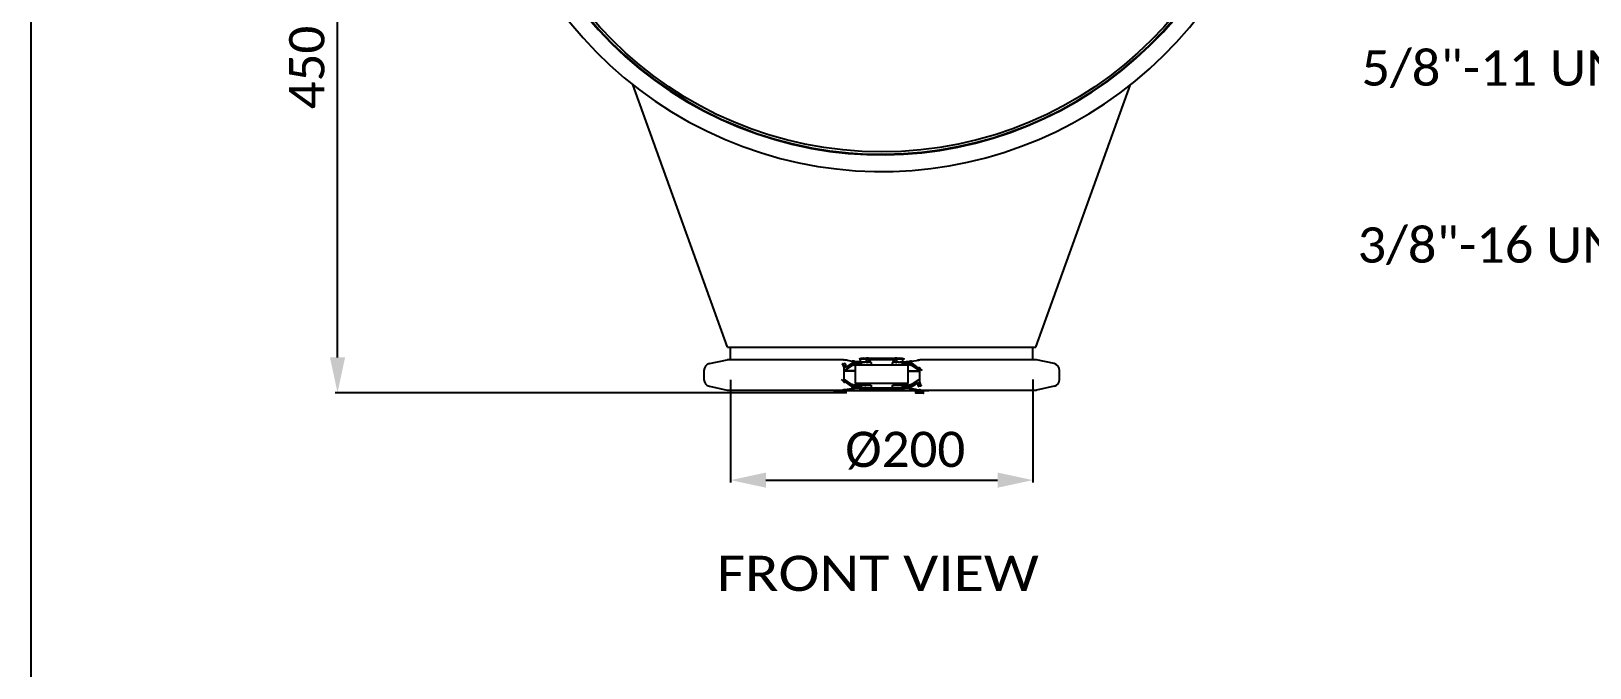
# Model space of a CAD drawing. Header units: millimetres. Extents: x 374 to 5899, y -2909 to 2000.
# Drawn here: x 376 to 1407, y 931 to 1351 of the extents above; entities that cross this region are included whole.
import ezdxf
from ezdxf.enums import TextEntityAlignment as Align

# ---------------------------------------------------------------- set-up
doc = ezdxf.new("R2010")
doc.units = ezdxf.units.MM
doc.header["$LTSCALE"] = 154
doc.header["$PDMODE"] = 3
doc.header["$PDSIZE"] = 8
doc.layers.get('0').update_dxf_attribs({"linetype": 'CONTINUOUS'})
doc.layers.get('Defpoints').update_dxf_attribs({"linetype": 'CONTINUOUS'})
doc.layers.add('02___PRT_ALL_AXES', color=7, linetype='CONTINUOUS')
doc.layers.add('03___PRT_ALL_CURVES', color=7, linetype='CONTINUOUS')
doc.styles.get("Standard").update_dxf_attribs({"font": 'calibri.ttf'})
doc.dimstyles.new('DIMSTYLE_1', dxfattribs={"dimtxt": 23.333333, "dimasz": 23.333333, "dimexe": 1.5, "dimexo": 1, "dimgap": 0.875, "dimtad": 1, "dimdsep": 46, "dimtxsty": 'Standard', "dimblk": '_FILLED', "dimblk1": '_FILLED', "dimblk2": '_FILLED', "dimcen": 0.09, "dimazin": 2, "dimtp": 0.01, "dimtm": 0.01, "dimtfac": 1, "dimtofl": 0, "dimtmove": 0, "dimatfit": 3, "dimldrblk": '_FILLED', "dimfxl": 1, "dimtolj": 1, "dimarcsym": 0})
doc.dimstyles.new('DIMSTYLE_2', dxfattribs={"dimtxt": 23.333333, "dimasz": 23.333333, "dimexe": 1.5, "dimexo": 1, "dimtad": 1, "dimdec": 0, "dimdsep": 46, "dimtxsty": 'Standard', "dimblk": '_FILLED', "dimblk1": '_FILLED', "dimblk2": '_FILLED', "dimcen": 0.09, "dimazin": 2, "dimtp": 0.01, "dimtm": 0.01, "dimtfac": 1, "dimtdec": 0, "dimtofl": 0, "dimtmove": 0, "dimatfit": 1, "dimldrblk": '_FILLED', "dimfxl": 1, "dimtolj": 1, "dimarcsym": 0})

# ---------------------------------------------------------------- blocks, each defined once
blk = doc.blocks.new('_FILLED')
at = {"color": 0, "linetype": 'ByBlock'}
blk.add_solid([(0, 0), (-1, 0.214), (-1, -0.214)], dxfattribs=at)
blk = doc.blocks.new('*D2')
at = {"color": 0, "linetype": 'Continuous', "lineweight": -2}
for p in [(1127.1, 1741.3), (1240.8, 1780.4)]:
    blk.add_line(p, (1161, 1780.4), dxfattribs=at)
at = {"color": 0, "linetype": 'Continuous'}
for p, q in [((938.2, 1523.6), (938.4, 1523.6)), ((938.3, 1523.5), (938.3, 1523.7))]:
    blk.add_line(p, q, dxfattribs=at)
at = {"layer": 'Defpoints', "color": 0}
for p in [(1111.8, 1723.7), (764.7, 1323.5)]:
    blk.add_point(p, dxfattribs=at)
at = {"color": 0, "linetype": 'ByBlock', "lineweight": -2, "xscale": 23.3333333333, "yscale": 23.3333333333, "zscale": 23.3333333333, "rotation": 229.064636667102}
blk.add_blockref('_FILLED', (1111.8, 1723.7), dxfattribs=at)
at = {"color": 0, "insert": (1163.6, 1812.2), "char_height": 23.33, "attachment_point": 1, "line_spacing_factor": 0.9}
blk.add_mtext('\\A1;%%c530', dxfattribs=at)
blk = doc.blocks.new('*D5')
at = {"color": 0, "linetype": 'Continuous', "lineweight": -2}
for p, q in [((838.3, 1121), (838.3, 1053.1)), ((1038.3, 1121.2), (1038.3, 1053.1)), ((861.6, 1054.6), (1014.9, 1054.6))]:
    blk.add_line(p, q, dxfattribs=at)
at = {"layer": 'Defpoints', "color": 0}
for p in [(838.3, 1122), (1038.3, 1122.2), (1038.3, 1054.6)]:
    blk.add_point(p, dxfattribs=at)
at = {"color": 0, "linetype": 'ByBlock', "lineweight": -2, "xscale": 23.3333333333, "yscale": 23.3333333333, "zscale": 23.3333333333, "rotation": 180}
blk.add_blockref('_FILLED', (838.3, 1054.6), dxfattribs=at)
at = {"color": 0, "linetype": 'ByBlock', "lineweight": -2, "xscale": 23.3333333333, "yscale": 23.3333333333, "zscale": 23.3333333333}
blk.add_blockref('_FILLED', (1038.3, 1054.6), dxfattribs=at)
at = {"color": 0, "insert": (953.8, 1086.6), "char_height": 23.33, "attachment_point": 2, "line_spacing_factor": 0.9}
blk.add_mtext('\\A1;%%c200', dxfattribs=at)
blk = doc.blocks.new('*D8')
at = {"color": 0, "linetype": 'Continuous', "lineweight": -2}
for p, q in [((641.3, 1561.6), (576.8, 1561.6)), ((578.3, 1135.7), (578.3, 1538.3)), ((911.3, 1112.4), (576.8, 1112.4))]:
    blk.add_line(p, q, dxfattribs=at)
at = {"layer": 'Defpoints', "color": 0}
for p in [(578.3, 1561.6), (642.3, 1561.6), (912.3, 1112.4)]:
    blk.add_point(p, dxfattribs=at)
at = {"color": 0, "linetype": 'ByBlock', "lineweight": -2, "xscale": 23.3333333333, "yscale": 23.3333333333, "zscale": 23.3333333333}
for p, rotation in [((578.3, 1561.6), 90), ((578.3, 1112.4), 270)]:
    blk.add_blockref('_FILLED', p, dxfattribs=dict(at, rotation=rotation))
at = {"color": 0, "insert": (546.3, 1327.4), "char_height": 23.333, "attachment_point": 2, "rotation": 90, "line_spacing_factor": 0.9}
blk.add_mtext('\\A1;\\A1;450', dxfattribs=at)

msp = doc.modelspace()

# ---------------------------------------------------------------- linework, layer by layer
at = {"color": 0, "linetype": 'Continuous'}
for p, q in [((836.279, 1142.59), (773.689, 1316.182)), ((1040.279, 1142.59), (1102.869, 1316.181)), ((824.291, 1131.657), (835.935, 1134.219)), ((909.772, 1134.219), (835.935, 1134.219)), ((836.279, 1142.59), (1040.279, 1142.59)), ((929.801, 1134.038), (928.385, 1134.49)), ((929.524, 1135.278), (947.034, 1135.278)), ((946.757, 1134.038), (929.801, 1134.038)), ((929.801, 1132.55), (929.801, 1134.038)), ((946.757, 1134.038), (948.173, 1134.49)), ((946.757, 1132.547), (946.757, 1134.038)), ((1040.623, 1134.219), (966.851, 1134.219)), ((1052.268, 1131.657), (1040.623, 1134.219)), ((820.679, 1127.165), (820.679, 1121.148)), ((918.63, 1130.417), (913.305, 1126.956)), ((913.306, 1126.956), (918.544, 1130.686)), ((913.306, 1127.165), (913.306, 1128.662)), ((913.306, 1121.148), (913.306, 1127.165)), ((918.424, 1131.898), (914.442, 1129.38)), ((915.43, 1133.878), (918.73, 1133.348)), ((918.757, 1130.774), (918.696, 1130.761)), ((919.284, 1133.274), (919.325, 1133.269)), ((919.284, 1133.274), (919.304, 1133.219)), ((919.304, 1133.219), (919.325, 1133.269)), ((920.278, 1132.457), (920.396, 1132.456)), ((920.285, 1133.191), (924.279, 1132.925)), ((920.316, 1131.655), (920.345, 1131.942)), ((920.38, 1132.291), (920.345, 1131.942)), ((920.38, 1132.291), (920.345, 1131.943)), ((923.431, 1130.856), (920.349, 1130.856)), ((920.38, 1132.291), (920.396, 1132.456)), ((920.396, 1132.456), (923.431, 1132.456)), ((955.779, 1130.69), (920.779, 1130.69)), ((920.779, 1130.69), (920.779, 1118.49)), ((926.314, 1132.477), (925.34, 1132.467)), ((926.793, 1132.481), (926.314, 1132.477)), ((927.216, 1132.485), (926.793, 1132.481)), ((929.485, 1132.572), (928.279, 1132.957)), ((928.946, 1130.844), (928.279, 1130.844)), ((928.395, 1132.648), (928.285, 1132.656)), ((928.57, 1132.636), (928.395, 1132.648)), ((930.736, 1132.895), (930.828, 1132.541)), ((931.306, 1132.456), (931.304, 1132.457)), ((931.304, 1130.857), (931.306, 1130.856)), ((931.306, 1132.456), (931.306, 1130.856)), ((945.306, 1130.856), (945.306, 1132.456)), ((945.726, 1132.541), (945.823, 1132.895)), ((947.06, 1132.567), (948.279, 1132.957)), ((948.279, 1130.844), (947.612, 1130.844)), ((948.308, 1132.492), (948.038, 1132.493)), ((948.039, 1130.893), (948.306, 1130.892)), ((948.267, 1132.652), (948.054, 1132.637)), ((950.298, 1132.477), (949.755, 1132.482)), ((949.757, 1130.882), (950.296, 1130.877)), ((950.296, 1130.877), (951.308, 1130.867)), ((951.308, 1132.467), (950.298, 1132.477)), ((952.279, 1132.921), (956.346, 1133.193)), ((953.216, 1132.456), (956.282, 1132.456)), ((956.136, 1130.856), (953.216, 1130.856)), ((955.779, 1118.49), (955.779, 1130.69)), ((957.299, 1133.269), (957.305, 1133.256)), ((957.303, 1133.256), (957.302, 1133.27)), ((957.893, 1133.337), (962.883, 1134.024)), ((958.041, 1130.38), (963.306, 1126.956)), ((958.07, 1131.093), (963.306, 1126.956)), ((958.137, 1131.844), (962.17, 1128.864)), ((963.306, 1127.165), (963.306, 1121.148)), ((1055.879, 1121.148), (1055.879, 1127.165)), ((824.291, 1116.656), (835.935, 1114.094)), ((835.935, 1114.094), (924.409, 1114.094)), ((906.311, 1114.094), (906.311, 1113.551)), ((969.307, 1113.551), (906.311, 1113.551)), ((909.811, 1112.401), (909.811, 1113.501)), ((918.573, 1117.933), (913.305, 1121.356)), ((918.544, 1117.22), (913.306, 1121.356)), ((918.715, 1114.976), (913.722, 1114.289)), ((918.477, 1116.469), (914.442, 1119.449)), ((914.811, 1112.401), (914.811, 1113.501)), ((919.068, 1115.643), (918.93, 1115.801)), ((919.31, 1115.044), (919.304, 1115.057)), ((919.305, 1115.057), (919.307, 1115.043)), ((924.279, 1115.388), (920.263, 1115.12)), ((923.398, 1115.856), (920.332, 1115.856)), ((920.479, 1117.456), (923.398, 1117.456)), ((955.779, 1118.49), (920.779, 1118.49)), ((926.315, 1117.436), (925.307, 1117.446)), ((925.307, 1115.846), (926.315, 1115.836)), ((926.858, 1117.43), (926.315, 1117.436)), ((926.315, 1115.836), (926.86, 1115.83)), ((926.86, 1115.83), (927.252, 1115.827)), ((934.684, 1114.094), (928.149, 1114.094)), ((948.279, 1115.34), (928.279, 1115.34)), ((928.294, 1115.658), (928.556, 1115.676)), ((928.306, 1115.821), (928.574, 1115.82)), ((928.574, 1117.42), (928.309, 1117.421)), ((931.286, 1115.855), (931.304, 1115.856)), ((931.3, 1115.856), (931.304, 1115.856)), ((931.306, 1117.456), (931.304, 1117.456)), ((931.304, 1115.856), (931.306, 1115.856)), ((931.306, 1117.456), (931.306, 1115.856)), ((934.694, 1115.34), (934.684, 1114.094)), ((934.689, 1114.751), (941.822, 1114.751)), ((941.827, 1114.094), (941.817, 1115.34)), ((948.409, 1114.094), (941.827, 1114.094)), ((945.307, 1115.856), (945.307, 1117.456)), ((945.307, 1115.856), (945.308, 1115.856)), ((948.042, 1115.677), (948.215, 1115.665)), ((948.215, 1115.665), (948.276, 1115.661)), ((949.394, 1115.828), (949.822, 1115.832)), ((949.822, 1115.832), (950.299, 1115.836)), ((950.299, 1115.836), (951.275, 1115.846)), ((952.149, 1114.094), (1040.623, 1114.094)), ((956.324, 1115.122), (952.279, 1115.392)), ((953.183, 1117.456), (956.266, 1117.456)), ((956.218, 1115.856), (953.183, 1115.856)), ((956.235, 1116.022), (956.218, 1115.856)), ((956.337, 1115.856), (956.218, 1115.856)), ((956.235, 1116.022), (956.269, 1116.37)), ((956.235, 1116.022), (956.27, 1116.37)), ((956.299, 1116.658), (956.269, 1116.37)), ((957.305, 1115.094), (957.284, 1115.044)), ((957.324, 1115.039), (957.284, 1115.044)), ((957.324, 1115.039), (957.305, 1115.094)), ((957.857, 1117.539), (957.918, 1117.552)), ((961.176, 1114.435), (957.878, 1114.964)), ((957.984, 1117.896), (963.306, 1121.356)), ((963.306, 1121.356), (958.07, 1117.627)), ((958.19, 1116.415), (962.171, 1118.933)), ((961.557, 1113.401), (961.557, 1113.551)), ((963.306, 1121.148), (963.306, 1119.651)), ((965.057, 1113.401), (965.057, 1113.551)), ((969.307, 1114.094), (969.307, 1113.551)), ((1052.268, 1116.656), (1040.623, 1114.094)), ((914.761, 1112.351), (909.861, 1112.351)), ((960.807, 1112.201), (960.807, 1113.301)), ((960.857, 1113.351), (965.757, 1113.351)), ((965.757, 1112.151), (960.857, 1112.151)), ((965.807, 1112.201), (965.807, 1113.301))]:
    msp.add_line(p, q, dxfattribs=at)
msp.add_lwpolyline([(375.672, 2000.09), (2989.56, 2000.09), (2989.56, -396.871), (375.672, -396.871)], close=True)
for centre, radius, start, end in [((938.279, 1523.59), 264.9, 156.628461, 146.232064), ((938.279, 1523.59), 253.867, 153.236096, 149.624428), ((938.279, 1523.59), 253.5, 153.238714, 149.621811), ((913.648, 1139.981), 5.947, 264.080402, 269.107985), ((962.92, 1139.994), 5.966, 271.44588, 276.027773), ((825.279, 1127.165), 4.6, 102.410736, 180), ((913.954, 1130.3), 1.905, 147.158134, 149.465777), ((913.919, 1130.323), 1.863, 147.154054, 149.147444), ((913.703, 1130.464), 1.605, 142.791046, 147.212238), ((913.736, 1130.442), 1.645, 143.625115, 147.189921), ((913.594, 1130.545), 1.47, 142.732656, 143.573381), ((913.505, 1130.613), 1.358, 139.905287, 142.746034), ((913.5, 1130.617), 1.351, 139.903996, 142.760045), ((913.363, 1130.733), 1.171, 136.273684, 139.920605), ((913.368, 1130.729), 1.178, 136.402054, 139.916308), ((913.291, 1130.801), 1.073, 135.398084, 136.363), ((913.254, 1130.837), 1.021, 133.37277, 136.251687), ((913.249, 1130.843), 1.013, 133.40094, 135.407608), ((912.609, 1136.349), 4.77, 269.319976, 271.571579), ((912.609, 1136.363), 4.784, 271.5695, 273.494819), ((912.609, 1136.363), 4.784, 271.570944, 273.491953), ((912.609, 1136.36), 4.781, 273.49437, 275.565176), ((912.609, 1136.361), 4.783, 273.491744, 274.853154), ((912.61, 1136.354), 4.776, 274.853248, 275.562886), ((912.613, 1136.327), 4.749, 275.559946, 278.903411), ((912.61, 1136.347), 4.769, 275.565579, 276.349173), ((912.613, 1136.321), 4.742, 276.347302, 278.907174), ((912.621, 1136.271), 4.691, 278.907862, 280.773787), ((912.621, 1136.27), 4.691, 278.905507, 280.771701), ((912.645, 1136.151), 4.569, 280.756511, 286.083971), ((912.646, 1136.15), 4.568, 280.754431, 286.080033), ((913.652, 1131.39), 0.452, 51.601855, 55.056547), ((900.846, 1128.985), 13.601, 1.664788, 5.056859), ((907.759, 1148.721), 19.919, 302.373888, 303.125966), ((892.632, 1170.425), 47.714, 303.01632, 303.267609), ((919.574, 1131.738), 0.978, 158.878084, 162.015871), ((919.581, 1131.736), 0.985, 157.385059, 158.881971), ((919.578, 1131.737), 0.981, 157.405638, 158.904701), ((919.592, 1131.731), 0.997, 154.496788, 157.380873), ((919.575, 1131.738), 0.978, 154.456107, 157.395293), ((919.596, 1131.729), 1.002, 153.059958, 154.499786), ((919.59, 1131.731), 0.995, 153.011683, 154.462025), ((919.597, 1131.727), 1.003, 150.039706, 153.009414), ((919.582, 1131.736), 0.985, 150.043971, 153.06721), ((919.599, 1131.726), 1.005, 148.617456, 150.04166), ((919.561, 1131.748), 0.961, 148.551389, 150.038019), ((926.985, 1093.072), 38.59, 101.836948, 102.310661), ((924.372, 1105.617), 25.775, 101.004409, 101.873697), ((924.791, 1178.014), 45.078, 262.708701, 262.983295), ((920.061, 1129.852), 2.607, 98.479181, 105.745274), ((920.035, 1130.001), 2.456, 89.715728, 98.413409), ((922.965, 1141.821), 9.799, 251.246255, 251.572277), ((917.459, 1125.991), 6.963, 69.756826, 70.21147), ((920.322, 1197.883), 67.027, 269.654433, 269.774765), ((920.383, 1195.327), 62.871, 269.694693, 269.904177), ((920.346, 1204.486), 73.629, 269.776591, 270.002435), ((932.035, 1130.589), 11.767, 175.454859, 177.667859), ((932.536, 1130.497), 12.274, 175.026018, 175.268381), ((930.661, 1130.685), 10.389, 175.165639, 175.382826), ((931.466, 1130.591), 11.199, 174.547385, 175.029174), ((792.011, 1144.915), 128.988, 354.227778, 354.383471), ((983.483, 1126.001), 63.416, 174.1572, 174.30722), ((923.849, 1121.376), 9.47, 92.537379, 95.165266), ((929.226, 890.937), 241.557, 90.253332, 90.476885), ((928.851, 968.555), 163.937, 90.09575, 90.242295), ((929.305, 1132.344), 1.54, 5.193739, 7.328816), ((947.232, 1132.347), 1.519, 172.672854, 174.888027), ((947.537, 1311.497), 178.936, 270.404351, 270.886945), ((956.148, 1199.624), 68.768, 269.990279, 270.453192), ((956.319, 1161.069), 28.612, 269.925759, 270.341271), ((953.145, 1180.753), 47.668, 273.849913, 274.262259), ((953.607, 1174.268), 41.167, 273.814608, 274.292234), ((954.341, 1164.39), 31.262, 274.306041, 274.710868), ((954.392, 1163.707), 30.576, 274.306831, 274.720609), ((956.708, 1128.804), 2.055, 88.9269, 90.459696), ((954.29, 1139.779), 7.633, 288.59464, 289.089655), ((956.709, 1128.82), 2.039, 78.912226, 88.94421), ((954.236, 1165.613), 32.489, 274.718365, 274.888516), ((954.544, 1161.909), 28.772, 274.713677, 274.905835), ((956.605, 1133.376), 0.823, 293.318135, 295.513207), ((956.678, 1133.222), 0.653, 295.547786, 296.988292), ((956.708, 1133.164), 0.587, 295.265438, 296.211881), ((956.735, 1133.111), 0.527, 296.220433, 296.970803), ((955.324, 1153.166), 19.995, 274.822369, 275.743292), ((955.04, 1156.247), 23.089, 274.88196, 275.622535), ((957.126, 1135.025), 1.765, 275.62218, 275.971853), ((952.007, 1135.172), 5.633, 340.1202, 340.276151), ((956.486, 1129.961), 2.496, 53.026078, 65.785449), ((949.627, 1092.827), 39.24, 77.828627, 78.278184), ((981.753, 1166.852), 43.503, 236.603779, 236.72877), ((956.83, 1131.675), 1.195, 28.955982, 29.57911), ((957.119, 1131.835), 0.864, 28.925399, 29.535756), ((956.842, 1131.681), 1.181, 21.298911, 28.985652), ((981.815, 1166.945), 43.615, 236.728537, 236.969275), ((970.132, 1148.065), 20.174, 232.988456, 233.517562), ((963.459, 1118.485), 15.549, 91.432232, 92.122546), ((1051.279, 1127.165), 4.6, 0, 77.589261), ((825.279, 1121.148), 4.6, 180, 257.589261), ((909.861, 1113.501), 0.05, 90.137258, 180), ((913.685, 1108.315), 5.971, 91.445236, 96.025636), ((913.146, 1129.841), 15.563, 271.431661, 272.121659), ((914.761, 1113.501), 0.05, 0, 89.857105), ((906.5, 1100.266), 20.15, 52.999144, 53.529037), ((894.917, 1081.53), 43.414, 56.74054, 56.982472), ((920.128, 1118.353), 2.498, 233.036816, 245.792174), ((919.771, 1116.63), 1.18, 201.222541, 208.91185), ((927.001, 1155.566), 39.321, 257.833064, 258.281841), ((894.97, 1081.61), 43.318, 56.615221, 56.740783), ((919.783, 1116.636), 1.194, 208.882151, 209.5052), ((919.494, 1116.476), 0.863, 208.85046, 209.460841), ((921.287, 1095.124), 20.018, 94.821018, 95.741173), ((924.567, 1113.118), 5.608, 159.773754, 159.930745), ((919.482, 1113.286), 1.766, 95.620123, 95.969651), ((921.571, 1092.037), 23.117, 94.880589, 95.620488), ((919.905, 1119.494), 2.04, 258.914929, 268.92256), ((922.375, 1082.662), 32.527, 94.717124, 94.887115), ((922.067, 1086.373), 28.804, 94.712435, 94.904429), ((919.937, 1115.085), 0.658, 115.470619, 116.903098), ((919.88, 1115.198), 0.532, 116.139404, 116.885608), ((919.906, 1115.144), 0.592, 115.189738, 116.13091), ((920.01, 1114.93), 0.83, 113.252707, 115.436279), ((922.27, 1083.891), 31.293, 94.305113, 94.709631), ((922.219, 1084.576), 30.606, 94.305901, 94.719373), ((922.332, 1108.49), 7.678, 108.550405, 109.043631), ((919.906, 1119.51), 2.056, 268.90534, 270.459591), ((923.004, 1074.009), 41.203, 93.814025, 94.291317), ((923.466, 1067.512), 47.716, 93.849329, 94.261339), ((920.467, 1048.661), 68.795, 89.990288, 90.453102), ((920.295, 1087.233), 28.623, 89.925779, 90.341205), ((929.077, 936.776), 178.976, 90.404564, 90.886962), ((929.208, 1357.311), 241.491, 269.53598, 269.786135), ((927.767, 1118.196), 2.856, 280.394266, 287.156448), ((948.789, 1118.184), 2.844, 253.897292, 259.617756), ((947.764, 1279.766), 163.945, 270.094813, 270.242256), ((947.391, 1357.03), 241.211, 270.253146, 270.475854), ((893.121, 1122.312), 63.426, 354.158104, 354.308102), ((1084.623, 1103.398), 129.007, 174.228671, 174.38434), ((956.269, 1043.853), 73.603, 89.776551, 90.002437), ((945.147, 1117.722), 11.201, 354.548229, 355.029944), ((944.076, 1117.816), 12.276, 355.026789, 355.269115), ((945.952, 1117.628), 10.391, 355.166389, 355.383542), ((944.578, 1117.724), 11.769, 355.455564, 357.668222), ((956.231, 1053.01), 62.846, 89.694635, 89.904162), ((956.292, 1050.458), 66.998, 89.654365, 89.774724), ((956.579, 1118.311), 2.455, 269.715593, 278.415302), ((959.141, 1122.266), 6.906, 249.704471, 250.161734), ((953.659, 1106.546), 9.744, 71.20137, 71.528405), ((956.554, 1118.459), 2.606, 278.481108, 285.749456), ((952.247, 1142.663), 25.742, 281.007132, 281.877294), ((951.832, 1070.436), 44.94, 82.705254, 82.980571), ((949.643, 1155.165), 38.512, 281.840536, 282.315078), ((984.109, 1077.71), 47.931, 123.028188, 123.27826), ((957.014, 1116.589), 1.007, 328.548282, 329.970782), ((957.052, 1116.566), 0.962, 328.482264, 329.967037), ((957.016, 1116.588), 1.005, 329.968827, 332.937212), ((957.031, 1116.578), 0.987, 329.972974, 332.994872), ((957.017, 1116.586), 1.003, 332.987645, 334.427004), ((957.024, 1116.584), 0.996, 332.939486, 334.389304), ((957.021, 1116.584), 0.998, 334.424015, 337.305341), ((957.038, 1116.577), 0.98, 334.3834, 337.319655), ((957.032, 1116.579), 0.986, 337.309516, 338.805387), ((957.035, 1116.578), 0.983, 337.329977, 338.827998), ((957.039, 1116.577), 0.979, 338.801513, 341.936213), ((968.87, 1099.575), 19.941, 122.385083, 123.136123), ((975.808, 1119.326), 13.644, 181.650332, 185.03182), ((962.958, 1116.922), 0.451, 231.535642, 234.991299), ((963.965, 1112.164), 4.568, 100.758132, 106.08654), ((963.964, 1112.164), 4.567, 100.756052, 106.082602), ((962.957, 1108.336), 5.943, 84.078311, 89.10755), ((963.989, 1112.044), 4.69, 98.90918, 100.775417), ((963.989, 1112.044), 4.689, 98.906824, 100.773332), ((963.998, 1111.987), 4.747, 95.560727, 98.904724), ((963.997, 1111.993), 4.741, 96.348206, 98.90849), ((964, 1111.967), 4.767, 95.566365, 96.350079), ((964.001, 1111.955), 4.78, 93.494844, 95.56596), ((964, 1111.96), 4.774, 94.853926, 95.563672), ((964.001, 1111.953), 4.781, 93.49222, 94.853832), ((964.001, 1111.951), 4.783, 91.569705, 93.495294), ((964.001, 1111.952), 4.783, 91.571158, 93.492427), ((964.001, 1111.966), 4.769, 89.319887, 91.571792), ((963.356, 1117.477), 1.022, 313.331945, 316.210793), ((963.361, 1117.471), 1.014, 313.360067, 315.366536), ((963.319, 1117.513), 1.074, 315.357031, 316.321919), ((963.248, 1117.581), 1.172, 316.232751, 319.879691), ((963.242, 1117.585), 1.179, 316.360911, 319.875401), ((963.105, 1117.701), 1.358, 319.864411, 322.705846), ((963.111, 1117.697), 1.351, 319.863113, 322.719844), ((962.908, 1117.85), 1.606, 322.750825, 327.173679), ((963.016, 1117.769), 1.47, 322.69249, 323.533474), ((962.875, 1117.872), 1.645, 323.585169, 327.151409), ((962.657, 1118.014), 1.905, 327.119652, 329.428503), ((962.692, 1117.991), 1.863, 327.115558, 329.109979), ((1051.279, 1121.148), 4.6, 282.410736, 0), ((909.861, 1112.401), 0.05, 180, 269.862742), ((914.761, 1112.401), 0.05, 270.136904, 0), ((960.857, 1113.301), 0.05, 90.137258, 180), ((960.857, 1112.201), 0.05, 180, 269.862742), ((961.507, 1113.401), 0.05, 270.10844, 0), ((965.107, 1113.401), 0.05, 180, 269.891302), ((965.757, 1113.301), 0.05, 0, 89.857105), ((965.757, 1112.201), 0.05, 270.136904, 0)]:
    msp.add_arc(centre, radius, start, end, dxfattribs=at)
for centre, major_axis, start_param, end_param in [((929.577, 1134.866), (2.017, -0.011), 1.59783773, 2.85483644), ((946.982, 1134.866), (2.017, 0.011), 0.28675621, 1.54375492)]:
    msp.add_ellipse(centre, major_axis=major_axis, ratio=0.20423209, start_param=start_param, end_param=end_param, dxfattribs=at)
for points, knots in [([(913.035, 1134.065), (912.783, 1134.091), (911.697, 1134.186), (910.607, 1134.219), (909.772, 1134.219)], [0, 0, 0, 0, 0.23283741, 1, 1, 1, 1]), ([(915.428, 1133.878), (915.291, 1133.9), (914.67, 1133.987), (914.043, 1134.027), (913.556, 1134.034)], [0, 0, 0, 0, 0.22148547, 1, 1, 1, 1]), ([(930.736, 1132.895), (930.621, 1133.151), (930.378, 1133.591), (929.998, 1133.943), (929.801, 1134.038)], [0, 0, 0, 0, 0.56247396, 1, 1, 1, 1]), ([(945.823, 1132.895), (945.938, 1133.151), (946.181, 1133.591), (946.56, 1133.943), (946.757, 1134.038)], [0, 0, 0, 0, 0.56247396, 1, 1, 1, 1]), ([(966.851, 1134.219), (966.558, 1134.219), (965.455, 1134.207), (964.352, 1134.145), (963.546, 1134.06)], [0, 0, 0, 0, 0.26566282, 1, 1, 1, 1]), ([(913.306, 1128.662), (913.306, 1129.166), (913.105, 1130.092), (912.531, 1130.834), (912.221, 1131.094)], [0, 0, 0, 0, 0.55502741, 1, 1, 1, 1]), ([(914.442, 1129.38), (914.386, 1129.345), (914.258, 1129.3), (914.015, 1129.388), (913.788, 1129.599), (913.526, 1129.863), (913.185, 1130.215), (912.755, 1130.631), (912.399, 1130.945), (912.221, 1131.094)], [0, 0, 0, 0, 0.06747822, 0.12869133, 0.2553855, 0.38431314, 0.51194098, 0.76044627, 1, 1, 1, 1]), ([(913.939, 1131.74), (913.935, 1131.744), (913.926, 1131.751), (913.916, 1131.757), (913.912, 1131.76)], [0, 0, 0, 0, 0.52046154, 1, 1, 1, 1]), ([(913.933, 1131.744), (913.954, 1131.728), (914.044, 1131.643), (914.107, 1131.532), (914.147, 1131.443)], [0, 0, 0, 0, 0.2116077, 1, 1, 1, 1]), ([(914.144, 1131.448), (914.13, 1131.48), (914.077, 1131.587), (914.005, 1131.687), (913.939, 1131.74)], [0, 0, 0, 0, 0.29220758, 1, 1, 1, 1]), ([(914.147, 1131.443), (914.163, 1131.406), (914.231, 1131.231), (914.274, 1131.047), (914.301, 1130.902)], [0, 0, 0, 0, 0.21281028, 1, 1, 1, 1]), ([(914.394, 1130.184), (914.389, 1130.25), (914.366, 1130.491), (914.334, 1130.73), (914.301, 1130.902)], [0, 0, 0, 0, 0.27708304, 1, 1, 1, 1]), ([(914.301, 1130.902), (914.311, 1130.849), (914.352, 1130.611), (914.378, 1130.371), (914.394, 1130.184)], [0, 0, 0, 0, 0.22317957, 1, 1, 1, 1]), ([(914.442, 1129.38), (914.424, 1129.519), (914.429, 1129.789), (914.405, 1130.056), (914.394, 1130.184)], [0, 0, 0, 0, 0.52246276, 1, 1, 1, 1]), ([(918.594, 1130.719), (918.586, 1130.713), (918.57, 1130.7), (918.557, 1130.685), (918.551, 1130.677)], [0, 0, 0, 0, 0.49022805, 1, 1, 1, 1]), ([(918.81, 1130.534), (918.887, 1130.585), (919.226, 1130.775), (919.623, 1130.86), (919.918, 1130.858)], [0, 0, 0, 0, 0.23897353, 1, 1, 1, 1]), ([(920.285, 1133.191), (920.199, 1133.197), (919.879, 1133.219), (919.559, 1133.246), (919.325, 1133.269)], [0, 0, 0, 0, 0.26783303, 1, 1, 1, 1]), ([(919.611, 1132.626), (919.607, 1132.628), (919.6, 1132.632), (919.593, 1132.637), (919.589, 1132.639)], [0, 0, 0, 0, 0.51407628, 1, 1, 1, 1]), ([(919.654, 1132.604), (919.647, 1132.607), (919.632, 1132.614), (919.618, 1132.622), (919.611, 1132.626)], [0, 0, 0, 0, 0.51829814, 1, 1, 1, 1]), ([(919.611, 1132.626), (919.618, 1132.622), (919.632, 1132.614), (919.647, 1132.607), (919.655, 1132.604)], [0, 0, 0, 0, 0.47787029, 1, 1, 1, 1]), ([(919.706, 1132.582), (919.697, 1132.585), (919.679, 1132.593), (919.662, 1132.6), (919.654, 1132.604)], [0, 0, 0, 0, 0.51416528, 1, 1, 1, 1]), ([(922.996, 1130.807), (922.779, 1130.788), (922.374, 1130.739), (921.967, 1130.692), (921.777, 1130.69)], [0, 0, 0, 0, 0.53581932, 1, 1, 1, 1]), ([(923.431, 1132.456), (923.587, 1132.456), (924.223, 1132.458), (924.859, 1132.463), (925.34, 1132.467)], [0, 0, 0, 0, 0.24420841, 1, 1, 1, 1]), ([(925.34, 1130.867), (925.179, 1130.866), (924.542, 1130.86), (923.906, 1130.856), (923.431, 1130.856)], [0, 0, 0, 0, 0.25412653, 1, 1, 1, 1]), ([(924.056, 1132.699), (924.056, 1132.719), (924.171, 1132.715), (924.221, 1132.73), (924.276, 1132.733)], [0, 0, 0, 0, 0.26255655, 1, 1, 1, 1]), ([(924.276, 1132.657), (924.221, 1132.662), (924.17, 1132.68), (924.056, 1132.68), (924.056, 1132.699)], [0, 0, 0, 0, 0.73575467, 1, 1, 1, 1]), ([(926.306, 1132.582), (926.098, 1132.586), (925.421, 1132.6), (924.743, 1132.612), (924.276, 1132.657)], [0, 0, 0, 0, 0.30744091, 1, 1, 1, 1]), ([(925.34, 1130.867), (926.678, 1130.88), (928.667, 1130.901), (930.656, 1130.884), (931.306, 1130.856)], [0, 0, 0, 0, 0.67277802, 1, 1, 1, 1]), ([(927.666, 1132.567), (927.564, 1132.567), (927.111, 1132.572), (926.657, 1132.577), (926.306, 1132.582)], [0, 0, 0, 0, 0.22604309, 1, 1, 1, 1]), ([(928.28, 1132.563), (928.239, 1132.563), (928.034, 1132.564), (927.83, 1132.565), (927.666, 1132.567)], [0, 0, 0, 0, 0.20257837, 1, 1, 1, 1]), ([(928.28, 1132.6), (928.32, 1132.597), (928.386, 1132.59), (928.479, 1132.587), (928.519, 1132.574), (928.556, 1132.578), (928.556, 1132.572)], [0, 0, 0, 0, 0.43077557, 0.7437619, 0.93417834, 1, 1, 1, 1]), ([(928.556, 1132.572), (928.556, 1132.566), (928.519, 1132.571), (928.48, 1132.562), (928.386, 1132.565), (928.32, 1132.563), (928.28, 1132.563)], [0, 0, 0, 0, 0.064993, 0.25509923, 0.56835397, 1, 1, 1, 1]), ([(930.761, 1132.487), (930.626, 1132.495), (929.895, 1132.542), (929.165, 1132.594), (928.57, 1132.636)], [0, 0, 0, 0, 0.1857722, 1, 1, 1, 1]), ([(931.306, 1132.456), (931.21, 1132.461), (930.301, 1132.49), (929.391, 1132.494), (928.577, 1132.492)], [0, 0, 0, 0, 0.10574793, 1, 1, 1, 1]), ([(931.304, 1132.457), (931.289, 1132.457), (931.108, 1132.466), (930.927, 1132.477), (930.761, 1132.487)], [0, 0, 0, 0, 0.08420831, 1, 1, 1, 1]), ([(948.038, 1132.493), (947.37, 1132.494), (946.459, 1132.504), (945.549, 1132.456), (945.306, 1132.456)], [0, 0, 0, 0, 0.73368268, 1, 1, 1, 1]), ([(945.709, 1132.478), (945.662, 1132.476), (945.528, 1132.468), (945.393, 1132.461), (945.306, 1132.456)], [0, 0, 0, 0, 0.35229593, 1, 1, 1, 1]), ([(945.306, 1130.856), (945.549, 1130.856), (946.459, 1130.904), (947.37, 1130.894), (948.039, 1130.893)], [0, 0, 0, 0, 0.26631148, 1, 1, 1, 1]), ([(948.054, 1132.637), (947.806, 1132.619), (947.024, 1132.564), (946.243, 1132.51), (945.709, 1132.478)], [0, 0, 0, 0, 0.31715104, 1, 1, 1, 1]), ([(948.056, 1132.572), (948.056, 1132.576), (948.085, 1132.575), (948.143, 1132.591), (948.222, 1132.591), (948.277, 1132.596)], [0, 0, 0, 0, 0.06601414, 0.25590571, 1, 1, 1, 1]), ([(948.277, 1132.564), (948.222, 1132.564), (948.143, 1132.559), (948.086, 1132.571), (948.056, 1132.567), (948.056, 1132.572)], [0, 0, 0, 0, 0.74534339, 0.93489592, 1, 1, 1, 1]), ([(948.8, 1132.566), (948.748, 1132.565), (948.574, 1132.564), (948.399, 1132.563), (948.277, 1132.564)], [0, 0, 0, 0, 0.29791978, 1, 1, 1, 1]), ([(948.306, 1130.892), (948.422, 1130.892), (948.905, 1130.89), (949.389, 1130.886), (949.757, 1130.882)], [0, 0, 0, 0, 0.23920498, 1, 1, 1, 1]), ([(949.755, 1132.482), (949.63, 1132.484), (949.147, 1132.488), (948.665, 1132.491), (948.308, 1132.492)], [0, 0, 0, 0, 0.25974075, 1, 1, 1, 1]), ([(952.281, 1132.652), (952.163, 1132.642), (951.505, 1132.603), (950.847, 1132.591), (950.307, 1132.582)], [0, 0, 0, 0, 0.18029345, 1, 1, 1, 1]), ([(951.308, 1132.467), (951.47, 1132.466), (952.106, 1132.46), (952.742, 1132.456), (953.216, 1132.456)], [0, 0, 0, 0, 0.2541406, 1, 1, 1, 1]), ([(953.216, 1130.856), (953.061, 1130.856), (952.425, 1130.858), (951.789, 1130.863), (951.308, 1130.867)], [0, 0, 0, 0, 0.24419392, 1, 1, 1, 1]), ([(952.281, 1132.736), (952.35, 1132.733), (952.412, 1132.713), (952.556, 1132.724), (952.556, 1132.699)], [0, 0, 0, 0, 0.73857073, 1, 1, 1, 1]), ([(952.556, 1132.699), (952.556, 1132.675), (952.413, 1132.68), (952.35, 1132.658), (952.281, 1132.652)], [0, 0, 0, 0, 0.26300614, 1, 1, 1, 1]), ([(954.781, 1130.69), (954.551, 1130.692), (954.058, 1130.757), (953.565, 1130.811), (953.298, 1130.828)], [0, 0, 0, 0, 0.46259148, 1, 1, 1, 1]), ([(957.599, 1131.248), (957.5, 1131.269), (957.081, 1131.354), (956.658, 1131.424), (956.337, 1131.482)], [0, 0, 0, 0, 0.23656078, 1, 1, 1, 1]), ([(957.51, 1132.238), (957.433, 1132.272), (957.108, 1132.399), (956.755, 1132.458), (956.491, 1132.457)], [0, 0, 0, 0, 0.24246945, 1, 1, 1, 1]), ([(956.974, 1132.641), (956.986, 1132.647), (957.025, 1132.669), (957.062, 1132.699), (957.076, 1132.726)], [0, 0, 0, 0, 0.31839236, 1, 1, 1, 1]), ([(957.076, 1132.726), (957.072, 1132.718), (957.047, 1132.68), (957.006, 1132.657), (956.974, 1132.641)], [0, 0, 0, 0, 0.188461, 1, 1, 1, 1]), ([(957.101, 1130.821), (957.166, 1130.808), (957.414, 1130.746), (957.649, 1130.637), (957.807, 1130.533)], [0, 0, 0, 0, 0.25994733, 1, 1, 1, 1]), ([(957.893, 1133.337), (957.85, 1133.331), (957.655, 1133.306), (957.459, 1133.286), (957.307, 1133.27)], [0, 0, 0, 0, 0.22264784, 1, 1, 1, 1]), ([(957.544, 1132.67), (957.553, 1132.66), (957.6, 1132.607), (957.646, 1132.554), (957.683, 1132.512)], [0, 0, 0, 0, 0.19885419, 1, 1, 1, 1]), ([(957.682, 1132.513), (957.667, 1132.53), (957.619, 1132.581), (957.569, 1132.63), (957.544, 1132.67)], [0, 0, 0, 0, 0.33159445, 1, 1, 1, 1]), ([(957.683, 1132.512), (957.699, 1132.495), (957.767, 1132.416), (957.831, 1132.332), (957.871, 1132.262)], [0, 0, 0, 0, 0.22266131, 1, 1, 1, 1]), ([(962.883, 1134.024), (962.8, 1134.019), (962.482, 1133.993), (962.166, 1133.942), (961.935, 1133.893)], [0, 0, 0, 0, 0.26054436, 1, 1, 1, 1]), ([(962.17, 1128.864), (962.233, 1128.817), (962.384, 1128.746), (962.612, 1128.837), (962.782, 1128.99), (962.893, 1129.1), (962.95, 1129.156)], [0, 0, 0, 0, 0.25476708, 0.49222398, 0.74347645, 1, 1, 1, 1]), ([(962.95, 1129.156), (963.022, 1128.826), (963.184, 1128.173), (963.306, 1127.502), (963.306, 1127.165)], [0, 0, 0, 0, 0.50013798, 1, 1, 1, 1]), ([(965.225, 1127.165), (964.8, 1127.436), (963.957, 1128.009), (963.28, 1128.77), (962.95, 1129.156)], [0, 0, 0, 0, 0.49868064, 1, 1, 1, 1]), ([(909.753, 1114.094), (910.046, 1114.094), (911.149, 1114.106), (912.253, 1114.168), (913.059, 1114.252)], [0, 0, 0, 0, 0.26564353, 1, 1, 1, 1]), ([(911.386, 1121.148), (911.812, 1120.877), (912.655, 1120.304), (913.332, 1119.543), (913.662, 1119.157)], [0, 0, 0, 0, 0.49868597, 1, 1, 1, 1]), ([(913.662, 1119.157), (913.589, 1119.487), (913.428, 1120.14), (913.306, 1120.811), (913.306, 1121.148)], [0, 0, 0, 0, 0.50013878, 1, 1, 1, 1]), ([(914.442, 1119.449), (914.379, 1119.496), (914.228, 1119.567), (914, 1119.476), (913.83, 1119.323), (913.719, 1119.213), (913.662, 1119.157)], [0, 0, 0, 0, 0.2547715, 0.49224965, 0.74349445, 1, 1, 1, 1]), ([(913.722, 1114.289), (913.805, 1114.294), (914.123, 1114.32), (914.439, 1114.371), (914.67, 1114.42)], [0, 0, 0, 0, 0.26052871, 1, 1, 1, 1]), ([(918.715, 1114.976), (918.758, 1114.981), (918.954, 1115.007), (919.149, 1115.027), (919.301, 1115.043)], [0, 0, 0, 0, 0.22267231, 1, 1, 1, 1]), ([(918.93, 1115.801), (918.914, 1115.818), (918.846, 1115.897), (918.782, 1115.981), (918.742, 1116.051)], [0, 0, 0, 0, 0.22260636, 1, 1, 1, 1]), ([(919.513, 1117.492), (919.448, 1117.505), (919.201, 1117.567), (918.965, 1117.676), (918.807, 1117.78)], [0, 0, 0, 0, 0.25994198, 1, 1, 1, 1]), ([(918.931, 1115.8), (918.946, 1115.783), (918.993, 1115.732), (919.044, 1115.683), (919.068, 1115.643)], [0, 0, 0, 0, 0.33171663, 1, 1, 1, 1]), ([(919.015, 1117.065), (919.114, 1117.044), (919.534, 1116.959), (919.956, 1116.889), (920.278, 1116.831)], [0, 0, 0, 0, 0.23657535, 1, 1, 1, 1]), ([(919.104, 1116.075), (919.181, 1116.041), (919.507, 1115.914), (919.859, 1115.855), (920.124, 1115.856)], [0, 0, 0, 0, 0.24247569, 1, 1, 1, 1]), ([(919.639, 1115.672), (919.626, 1115.666), (919.588, 1115.644), (919.551, 1115.614), (919.537, 1115.587)], [0, 0, 0, 0, 0.31829242, 1, 1, 1, 1]), ([(919.537, 1115.587), (919.54, 1115.594), (919.565, 1115.633), (919.606, 1115.656), (919.639, 1115.672)], [0, 0, 0, 0, 0.18842437, 1, 1, 1, 1]), ([(923.398, 1117.456), (923.554, 1117.456), (924.19, 1117.455), (924.826, 1117.45), (925.307, 1117.446)], [0, 0, 0, 0, 0.24420841, 1, 1, 1, 1]), ([(925.307, 1115.846), (925.146, 1115.847), (924.509, 1115.853), (923.873, 1115.856), (923.398, 1115.856)], [0, 0, 0, 0, 0.25412611, 1, 1, 1, 1]), ([(924.056, 1115.614), (924.081, 1115.641), (924.169, 1115.639), (924.239, 1115.652), (924.277, 1115.656)], [0, 0, 0, 0, 0.49667903, 1, 1, 1, 1]), ([(924.277, 1115.58), (924.222, 1115.583), (924.171, 1115.598), (924.056, 1115.594), (924.056, 1115.614)], [0, 0, 0, 0, 0.73745853, 1, 1, 1, 1]), ([(924.277, 1115.656), (924.393, 1115.667), (925.069, 1115.71), (925.746, 1115.722), (926.306, 1115.73)], [0, 0, 0, 0, 0.17238936, 1, 1, 1, 1]), ([(928.309, 1117.421), (928.193, 1117.421), (927.71, 1117.423), (927.226, 1117.427), (926.858, 1117.43)], [0, 0, 0, 0, 0.23919158, 1, 1, 1, 1]), ([(927.813, 1115.747), (927.858, 1115.748), (928.014, 1115.749), (928.17, 1115.75), (928.281, 1115.749)], [0, 0, 0, 0, 0.28926636, 1, 1, 1, 1]), ([(928.281, 1115.749), (928.321, 1115.749), (928.387, 1115.748), (928.48, 1115.751), (928.519, 1115.742), (928.556, 1115.747), (928.556, 1115.741)], [0, 0, 0, 0, 0.43165655, 0.74490504, 0.93500766, 1, 1, 1, 1]), ([(928.556, 1115.741), (928.535, 1115.733), (928.44, 1115.729), (928.35, 1115.719), (928.281, 1115.713)], [0, 0, 0, 0, 0.24958494, 1, 1, 1, 1]), ([(928.556, 1115.676), (928.905, 1115.701), (929.821, 1115.764), (930.737, 1115.83), (931.306, 1115.856)], [0, 0, 0, 0, 0.38002083, 1, 1, 1, 1]), ([(931.304, 1117.456), (931.234, 1117.453), (930.324, 1117.422), (929.413, 1117.419), (928.574, 1117.42)], [0, 0, 0, 0, 0.07743767, 1, 1, 1, 1]), ([(928.574, 1115.82), (928.937, 1115.82), (929.846, 1115.823), (930.755, 1115.832), (931.3, 1115.856)], [0, 0, 0, 0, 0.40037953, 1, 1, 1, 1]), ([(928.707, 1118.486), (928.876, 1118.486), (929.201, 1118.482), (929.541, 1118.44), (929.68, 1118.363)], [0, 0, 0, 0, 0.51494022, 1, 1, 1, 1]), ([(929.479, 1117.395), (929.543, 1117.429), (929.796, 1117.576), (930.034, 1117.749), (930.204, 1117.889)], [0, 0, 0, 0, 0.24589387, 1, 1, 1, 1]), ([(929.68, 1118.363), (929.784, 1118.305), (930.127, 1118.072), (930.395, 1117.715), (930.481, 1117.432)], [0, 0, 0, 0, 0.28584418, 1, 1, 1, 1]), ([(951.275, 1117.446), (949.937, 1117.433), (947.947, 1117.412), (945.957, 1117.429), (945.307, 1117.456)], [0, 0, 0, 0, 0.67261677, 1, 1, 1, 1]), ([(945.307, 1115.856), (945.403, 1115.852), (946.312, 1115.823), (947.222, 1115.819), (948.035, 1115.821)], [0, 0, 0, 0, 0.10589988, 1, 1, 1, 1]), ([(945.308, 1115.856), (945.377, 1115.853), (946.289, 1115.804), (947.2, 1115.736), (948.042, 1115.677)], [0, 0, 0, 0, 0.07589752, 1, 1, 1, 1]), ([(946.078, 1117.434), (946.105, 1117.52), (946.27, 1117.903), (946.595, 1118.206), (946.878, 1118.363)], [0, 0, 0, 0, 0.21858026, 1, 1, 1, 1]), ([(947.077, 1117.396), (947.014, 1117.431), (946.761, 1117.577), (946.524, 1117.749), (946.354, 1117.889)], [0, 0, 0, 0, 0.24590678, 1, 1, 1, 1]), ([(946.878, 1118.363), (947.018, 1118.44), (947.358, 1118.482), (947.682, 1118.486), (947.851, 1118.486)], [0, 0, 0, 0, 0.48506013, 1, 1, 1, 1]), ([(948, 1115.452), (947.842, 1115.497), (947.635, 1115.577), (947.438, 1115.676), (947.388, 1115.702)], [0, 0, 0, 0, 0.74413323, 1, 1, 1, 1]), ([(948.056, 1115.741), (948.056, 1115.746), (948.086, 1115.742), (948.143, 1115.754), (948.222, 1115.749), (948.276, 1115.749)], [0, 0, 0, 0, 0.06511017, 0.25465305, 1, 1, 1, 1]), ([(948.276, 1115.717), (948.222, 1115.722), (948.143, 1115.722), (948.085, 1115.738), (948.056, 1115.736), (948.056, 1115.741)], [0, 0, 0, 0, 0.74409273, 0.93397816, 1, 1, 1, 1]), ([(948.276, 1115.749), (948.32, 1115.75), (948.543, 1115.75), (948.766, 1115.748), (948.947, 1115.746)], [0, 0, 0, 0, 0.19327993, 1, 1, 1, 1]), ([(948.947, 1115.746), (949.049, 1115.745), (949.503, 1115.741), (949.956, 1115.736), (950.307, 1115.73)], [0, 0, 0, 0, 0.22607476, 1, 1, 1, 1]), ([(950.307, 1115.73), (950.505, 1115.727), (951.163, 1115.714), (951.822, 1115.7), (952.281, 1115.661)], [0, 0, 0, 0, 0.30130161, 1, 1, 1, 1]), ([(951.275, 1117.446), (951.436, 1117.447), (952.073, 1117.453), (952.709, 1117.456), (953.183, 1117.456)], [0, 0, 0, 0, 0.25414102, 1, 1, 1, 1]), ([(953.183, 1115.856), (953.028, 1115.856), (952.392, 1115.855), (951.756, 1115.85), (951.275, 1115.846)], [0, 0, 0, 0, 0.24419392, 1, 1, 1, 1]), ([(952.556, 1115.614), (952.556, 1115.589), (952.412, 1115.6), (952.349, 1115.58), (952.28, 1115.577)], [0, 0, 0, 0, 0.2614184, 1, 1, 1, 1]), ([(952.281, 1115.661), (952.349, 1115.655), (952.444, 1115.647), (952.523, 1115.629), (952.556, 1115.621), (952.556, 1115.614)], [0, 0, 0, 0, 0.73446077, 0.92527402, 1, 1, 1, 1]), ([(956.324, 1115.122), (956.41, 1115.116), (956.73, 1115.094), (957.05, 1115.067), (957.284, 1115.044)], [0, 0, 0, 0, 0.26785367, 1, 1, 1, 1]), ([(957.804, 1117.779), (957.727, 1117.728), (957.388, 1117.538), (956.992, 1117.453), (956.697, 1117.455)], [0, 0, 0, 0, 0.23896746, 1, 1, 1, 1]), ([(956.908, 1115.731), (956.917, 1115.728), (956.934, 1115.72), (956.951, 1115.713), (956.959, 1115.709)], [0, 0, 0, 0, 0.5141956, 1, 1, 1, 1]), ([(957.002, 1115.687), (956.996, 1115.691), (956.981, 1115.699), (956.966, 1115.706), (956.958, 1115.709)], [0, 0, 0, 0, 0.47782167, 1, 1, 1, 1]), ([(956.959, 1115.709), (956.967, 1115.706), (956.981, 1115.699), (956.995, 1115.691), (957.002, 1115.687)], [0, 0, 0, 0, 0.51833818, 1, 1, 1, 1]), ([(957.002, 1115.687), (957.006, 1115.685), (957.013, 1115.681), (957.02, 1115.676), (957.024, 1115.674)], [0, 0, 0, 0, 0.51410447, 1, 1, 1, 1]), ([(958.02, 1117.594), (958.028, 1117.6), (958.044, 1117.613), (958.057, 1117.628), (958.063, 1117.636)], [0, 0, 0, 0, 0.4902145, 1, 1, 1, 1]), ([(961.178, 1114.435), (961.315, 1114.413), (961.935, 1114.326), (962.562, 1114.286), (963.049, 1114.279)], [0, 0, 0, 0, 0.22146019, 1, 1, 1, 1]), ([(962.171, 1118.933), (962.226, 1118.968), (962.354, 1119.013), (962.597, 1118.925), (962.824, 1118.713), (963.085, 1118.45), (963.427, 1118.098), (963.856, 1117.682), (964.211, 1117.368), (964.39, 1117.219)], [0, 0, 0, 0, 0.06747577, 0.12868129, 0.25537493, 0.38430881, 0.51194248, 0.76045225, 1, 1, 1, 1]), ([(962.171, 1118.933), (962.188, 1118.794), (962.183, 1118.524), (962.207, 1118.257), (962.218, 1118.129)], [0, 0, 0, 0, 0.52246609, 1, 1, 1, 1]), ([(962.218, 1118.129), (962.223, 1118.063), (962.246, 1117.822), (962.278, 1117.582), (962.31, 1117.411)], [0, 0, 0, 0, 0.27709109, 1, 1, 1, 1]), ([(962.31, 1117.411), (962.3, 1117.464), (962.26, 1117.702), (962.234, 1117.942), (962.218, 1118.129)], [0, 0, 0, 0, 0.2231706, 1, 1, 1, 1]), ([(962.464, 1116.87), (962.448, 1116.907), (962.38, 1117.082), (962.337, 1117.266), (962.31, 1117.411)], [0, 0, 0, 0, 0.2127774, 1, 1, 1, 1]), ([(962.677, 1116.569), (962.657, 1116.585), (962.566, 1116.67), (962.504, 1116.781), (962.464, 1116.87)], [0, 0, 0, 0, 0.2115108, 1, 1, 1, 1]), ([(962.466, 1116.865), (962.481, 1116.833), (962.533, 1116.726), (962.605, 1116.626), (962.671, 1116.573)], [0, 0, 0, 0, 0.29229864, 1, 1, 1, 1]), ([(962.671, 1116.573), (962.675, 1116.569), (962.685, 1116.562), (962.694, 1116.556), (962.698, 1116.553)], [0, 0, 0, 0, 0.52050552, 1, 1, 1, 1]), ([(963.306, 1119.651), (963.306, 1119.147), (963.506, 1118.221), (964.08, 1117.479), (964.39, 1117.219)], [0, 0, 0, 0, 0.55508826, 1, 1, 1, 1]), ([(963.57, 1114.248), (963.822, 1114.222), (964.907, 1114.127), (965.997, 1114.094), (966.832, 1114.094)], [0, 0, 0, 0, 0.2328186, 1, 1, 1, 1])]:
    msp.add_open_spline(points, degree=3, knots=knots, dxfattribs=at)
for points in [[(912.221, 1131.094), (912.251, 1131.157), (912.284, 1131.218), (912.319, 1131.278)], [(912.313, 1131.268), (912.28, 1131.211), (912.249, 1131.153), (912.221, 1131.094)], [(914.24, 1131.172), (914.215, 1131.266), (914.184, 1131.359), (914.144, 1131.448)], [(914.301, 1130.902), (914.284, 1130.993), (914.265, 1131.083), (914.24, 1131.172)], [(918.696, 1130.761), (918.66, 1130.753), (918.624, 1130.74), (918.594, 1130.719)], [(918.647, 1132.048), (918.709, 1132.088), (918.775, 1132.123), (918.842, 1132.156)], [(919.07, 1133.301), (918.957, 1133.315), (918.843, 1133.33), (918.73, 1133.349)], [(918.842, 1132.156), (919.006, 1132.239), (919.176, 1132.312), (919.353, 1132.362)], [(919.856, 1130.994), (919.721, 1130.97), (919.586, 1130.945), (919.452, 1130.918)], [(919.589, 1132.639), (919.567, 1132.654), (919.545, 1132.673), (919.534, 1132.697)], [(919.534, 1132.697), (919.549, 1132.665), (919.58, 1132.643), (919.611, 1132.626)], [(919.655, 1132.604), (919.708, 1132.581), (919.762, 1132.562), (919.816, 1132.543)], [(919.815, 1132.542), (919.778, 1132.555), (919.742, 1132.568), (919.706, 1132.582)], [(920.278, 1131.068), (920.137, 1131.042), (919.996, 1131.019), (919.856, 1130.994)], [(919.868, 1132.524), (919.928, 1132.502), (919.988, 1132.479), (920.048, 1132.457)], [(920.278, 1131.068), (920.282, 1131.215), (920.292, 1131.362), (920.304, 1131.509)], [(920.345, 1131.943), (920.332, 1131.815), (920.319, 1131.688), (920.308, 1131.561)], [(929.587, 1130.886), (929.375, 1130.856), (929.16, 1130.844), (928.946, 1130.844)], [(947.612, 1130.844), (947.396, 1130.844), (947.18, 1130.856), (946.966, 1130.887)], [(956.491, 1132.457), (956.569, 1132.486), (956.646, 1132.516), (956.725, 1132.545)], [(956.629, 1132.512), (956.582, 1132.495), (956.536, 1132.477), (956.491, 1132.457)], [(956.724, 1132.545), (956.692, 1132.534), (956.66, 1132.523), (956.629, 1132.512)], [(956.725, 1132.545), (956.803, 1132.573), (956.883, 1132.598), (956.959, 1132.633)], [(956.931, 1132.62), (956.884, 1132.6), (956.835, 1132.583), (956.787, 1132.566)], [(957.765, 1132.418), (957.739, 1132.451), (957.711, 1132.482), (957.682, 1132.513)], [(957.869, 1132.265), (957.839, 1132.319), (957.804, 1132.37), (957.765, 1132.418)], [(957.876, 1132.254), (957.927, 1132.161), (957.962, 1132.058), (957.988, 1131.955)], [(958.07, 1131.093), (958.02, 1131.133), (957.963, 1131.171), (957.901, 1131.185)], [(957.988, 1131.955), (957.979, 1132.008), (957.962, 1132.06), (957.943, 1132.11)], [(918.544, 1117.22), (918.594, 1117.18), (918.651, 1117.142), (918.713, 1117.128)], [(918.738, 1116.059), (918.686, 1116.152), (918.652, 1116.255), (918.626, 1116.358)], [(918.626, 1116.358), (918.635, 1116.305), (918.651, 1116.253), (918.671, 1116.203)], [(918.744, 1116.048), (918.775, 1115.994), (918.809, 1115.942), (918.848, 1115.895)], [(918.848, 1115.895), (918.875, 1115.862), (918.902, 1115.831), (918.931, 1115.8)], [(919.889, 1115.768), (919.81, 1115.74), (919.73, 1115.715), (919.654, 1115.68)], [(919.683, 1115.693), (919.73, 1115.713), (919.778, 1115.73), (919.827, 1115.747)], [(920.124, 1115.856), (920.045, 1115.827), (919.968, 1115.797), (919.889, 1115.768)], [(919.889, 1115.768), (919.921, 1115.779), (919.953, 1115.79), (919.985, 1115.801)], [(919.985, 1115.801), (920.032, 1115.818), (920.078, 1115.836), (920.124, 1115.856)], [(928.609, 1115.467), (928.801, 1115.526), (928.987, 1115.605), (929.164, 1115.699)], [(956.27, 1116.37), (956.282, 1116.498), (956.295, 1116.625), (956.306, 1116.752)], [(956.337, 1117.245), (956.332, 1117.098), (956.323, 1116.951), (956.31, 1116.804)], [(956.337, 1117.245), (956.477, 1117.271), (956.618, 1117.294), (956.759, 1117.319)], [(956.746, 1115.789), (956.686, 1115.811), (956.627, 1115.834), (956.566, 1115.856)], [(956.759, 1117.319), (956.893, 1117.342), (957.028, 1117.368), (957.162, 1117.394)], [(956.958, 1115.709), (956.906, 1115.732), (956.852, 1115.751), (956.798, 1115.77)], [(956.799, 1115.771), (956.835, 1115.758), (956.872, 1115.745), (956.908, 1115.731)], [(957.078, 1115.616), (957.064, 1115.648), (957.033, 1115.67), (957.002, 1115.687)], [(957.024, 1115.674), (957.046, 1115.659), (957.068, 1115.64), (957.078, 1115.616)], [(957.772, 1116.157), (957.608, 1116.074), (957.438, 1116.001), (957.261, 1115.951)], [(957.538, 1115.012), (957.652, 1114.998), (957.765, 1114.983), (957.878, 1114.964)], [(957.967, 1116.265), (957.905, 1116.225), (957.839, 1116.19), (957.772, 1116.157)], [(957.918, 1117.552), (957.954, 1117.56), (957.99, 1117.573), (958.02, 1117.594)], [(962.31, 1117.411), (962.327, 1117.32), (962.347, 1117.23), (962.371, 1117.141)], [(962.371, 1117.141), (962.396, 1117.047), (962.427, 1116.954), (962.466, 1116.865)], [(964.39, 1117.219), (964.36, 1117.156), (964.327, 1117.095), (964.291, 1117.035)], [(964.297, 1117.045), (964.331, 1117.102), (964.361, 1117.16), (964.39, 1117.219)]]:
    msp.add_open_spline(points, degree=3, dxfattribs=at)
at = {"layer": '02___PRT_ALL_AXES', "color": 0, "linetype": 'Continuous'}
for p, q in [((838.279, 1134.219), (838.279, 1142.59)), ((929.279, 1134.49), (923.279, 1134.49)), ((924.279, 1132.657), (924.279, 1134.49)), ((928.279, 1132.563), (928.279, 1134.49)), ((953.279, 1134.49), (947.279, 1134.49)), ((948.279, 1132.564), (948.279, 1134.49)), ((952.279, 1132.652), (952.279, 1134.49)), ((1038.279, 1134.219), (1038.279, 1142.59)), ((920.779, 1126.757), (913.306, 1126.757)), ((920.779, 1126.59), (913.306, 1126.59)), ((924.279, 1130.69), (924.279, 1130.859)), ((928.279, 1130.69), (928.279, 1130.891)), ((948.279, 1130.69), (948.279, 1130.892)), ((952.279, 1130.69), (952.279, 1130.86)), ((955.779, 1126.757), (963.306, 1126.757)), ((955.779, 1126.59), (963.306, 1126.59)), ((929.279, 1114.49), (923.279, 1114.49)), ((924.279, 1117.453), (924.279, 1118.49)), ((924.279, 1114.49), (924.279, 1115.656)), ((928.279, 1117.421), (928.279, 1118.49)), ((928.279, 1114.49), (928.279, 1115.749)), ((953.279, 1114.49), (947.279, 1114.49)), ((948.279, 1117.422), (948.279, 1118.49)), ((948.279, 1114.49), (948.279, 1115.749)), ((952.279, 1117.453), (952.279, 1118.49)), ((952.279, 1114.49), (952.279, 1115.661))]:
    msp.add_line(p, q, dxfattribs=at)
msp.add_circle((938.279, 1523.59), 252, dxfattribs=at)
for centre, start, end in [((926.279, 1127.934), 65.4121, 114.5879), ((950.279, 1127.934), 65.4121, 114.5879), ((926.279, 1121.047), 245.4121, 294.5879), ((950.279, 1121.047), 245.4121, 294.5879)]:
    msp.add_arc(centre, 7.21, start, end, dxfattribs=at)
at = {"layer": '03___PRT_ALL_CURVES', "color": 0, "linetype": 'Continuous'}
msp.add_line((836.279, 1142.59), (1040.279, 1142.59), dxfattribs=at)

# ---------------------------------------------------------------- texts
at = {"linetype": 'Continuous', "width": 1.013348}
for s, p, p2 in [('5/8"-11 UNC/M16 ( X 8NOS)', (1255.59, 1315.424), (1683.943, 1315.424)), ('3/8"-16 UNC/M10 ( X 8NOS)', (1253.004, 1198.399), (1681.357, 1198.399))]:
    msp.add_text(s, height=23.33333, dxfattribs=at).set_placement(p, p2, align=Align.FIT)
at = {"color": 0, "linetype": 'Continuous', "width": 1.109888}
msp.add_text('FRONT VIEW', height=23.3333, dxfattribs=at).set_placement((829.114, 981.291), (1042.11, 981.291), align=Align.FIT)

# ---------------------------------------------------------------- dimensions: what is measured, and where the dimension line sits
at = {"color": 0, "linetype": 'Continuous'}
dim = msp.add_diameter_dim_2p(p1=(764.715, 1323.472), p2=(1111.844, 1723.709), text='%%c<>', dimstyle='DIMSTYLE_2', override={"dimtih": 1, "dimtoh": 1, "dimpost": '<>'}, dxfattribs=at)
dim.commit()
dim.dimension.update_dxf_attribs({"geometry": '*D2', "text_midpoint": (1202.206, 1780.416), "dimtype": 163})
dim = msp.add_linear_dim(base=(578.296, 1561.59), p1=(912.311, 1112.351), p2=(642.298, 1561.59), angle=90, text='\\A1;450', dimstyle='DIMSTYLE_1', override={"dimtxsty": 'Standard'}, dxfattribs=at)
dim.commit()
dim.dimension.update_dxf_attribs({"geometry": '*D8', "text_midpoint": (578.296, 1327.418), "dimtype": 160})
dim = msp.add_linear_dim(base=(1038.279, 1054.6), p1=(838.279, 1122.035), p2=(1038.279, 1122.161), text='%%c<>', dimstyle='DIMSTYLE_1', dxfattribs=at)
dim.commit()
dim.dimension.update_dxf_attribs({"geometry": '*D5', "text_midpoint": (953.835, 1054.6), "dimtype": 160})

doc.saveas('drawing.dxf')
